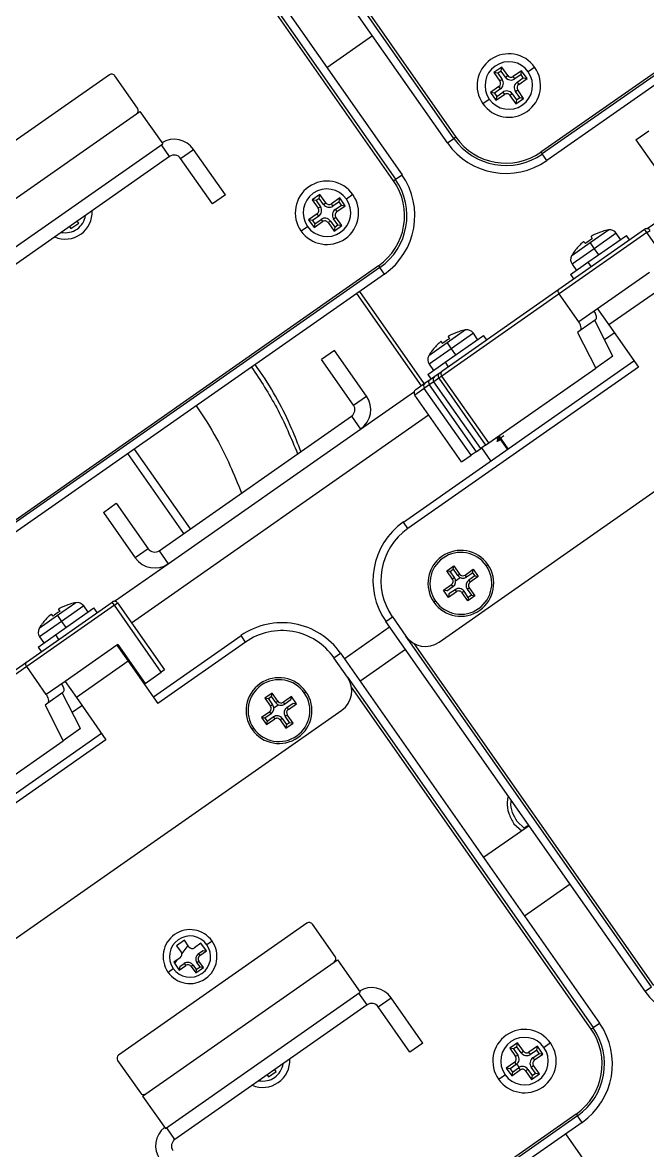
# Model space of a CAD drawing. Header units: millimetres. Extents: x 152904052 to 153933663, y 538271515 to 539240469.
# Drawn here: x 153346509.9 to 153346588.7, y 538942278.5 to 538942420.8 of the extents above; entities that cross this region are included whole.
import ezdxf

# ---------------------------------------------------------------- set-up
doc = ezdxf.new("R2010")
doc.units = ezdxf.units.MM
doc.layers.add('POWR', color=5, linetype='Continuous')

msp = doc.modelspace()

# ---------------------------------------------------------------- linework, layer by layer
at = {"layer": 'POWR', "color": 7}
for p, q in [((153346563.5, 538942405.62), (153346530.81, 538942452.31)), ((153346564.32, 538942406.2), (153346533.35, 538942450.43)), ((153346534.34, 538942449.53), (153346564.57, 538942406.37)), ((153346525.07, 538942448.3), (153346557.77, 538942401.61)), ((153346525.97, 538942445.27), (153346556.95, 538942401.03)), ((153346556.7, 538942400.86), (153346526.48, 538942444.02)), ((153346575.29, 538942404.48), (153346621.98, 538942437.17)), ((153346622.15, 538942436.92), (153346575.46, 538942404.23)), ((153346622.73, 538942436.11), (153346576.03, 538942403.41)), ((153346554.04, 538942419.14), (153346548.3, 538942415.12)), ((153346570.36, 538942415.18), (153346569.37, 538942414.5)), ((153346569.86, 538942414.41), (153346569.37, 538942414.5)), ((153346569.37, 538942414.5), (153346570.12, 538942413.43)), ((153346570.27, 538942414.69), (153346569.86, 538942414.41)), ((153346569.86, 538942414.41), (153346570.41, 538942413.63)), ((153346570.27, 538942414.69), (153346570.36, 538942415.18)), ((153346570.81, 538942413.92), (153346570.27, 538942414.69)), ((153346571.1, 538942414.12), (153346570.36, 538942415.18)), ((153346572.86, 538942414.74), (153346571.8, 538942414)), ((153346572.78, 538942414.25), (153346572.86, 538942414.74)), ((153346573.55, 538942413.76), (153346572.86, 538942414.74)), ((153346574.52, 538942415.17), (153346573.7, 538942414.59)), ((153346520.86, 538942414.22), (153346497.1, 538942397.58)), ((153346524.42, 538942410), (153346521.55, 538942414.1)), ((153346570.41, 538942413.63), (153346570.12, 538942413.43)), ((153346570.81, 538942413.92), (153346571.1, 538942414.12)), ((153346572, 538942413.71), (153346571.8, 538942414)), ((153346572.78, 538942414.25), (153346572, 538942413.71)), ((153346572.28, 538942413.3), (153346573.06, 538942413.84)), ((153346572.28, 538942413.3), (153346572.49, 538942413.01)), ((153346572.49, 538942413.01), (153346573.55, 538942413.76)), ((153346573.06, 538942413.84), (153346572.78, 538942414.25)), ((153346573.06, 538942413.84), (153346573.55, 538942413.76)), ((153346570, 538942412.73), (153346568.93, 538942411.99)), ((153346568.93, 538942411.99), (153346569.62, 538942411.01)), ((153346569.42, 538942411.9), (153346568.93, 538942411.99)), ((153346570.2, 538942412.45), (153346569.42, 538942411.9)), ((153346569.42, 538942411.9), (153346569.71, 538942411.49)), ((153346569.62, 538942411.01), (153346570.68, 538942411.75)), ((153346569.71, 538942411.49), (153346569.62, 538942411.01)), ((153346569.71, 538942411.49), (153346570.48, 538942412.04)), ((153346570.2, 538942412.45), (153346570, 538942412.73)), ((153346570.48, 538942412.04), (153346570.68, 538942411.75)), ((153346571.67, 538942411.83), (153346571.38, 538942411.63)), ((153346571.38, 538942411.63), (153346572.13, 538942410.56)), ((153346571.67, 538942411.83), (153346572.21, 538942411.05)), ((153346572.08, 538942412.11), (153346572.36, 538942412.32)), ((153346572.62, 538942411.34), (153346572.08, 538942412.11)), ((153346573.11, 538942411.25), (153346572.36, 538942412.32)), ((153346567.96, 538942410.58), (153346568.78, 538942411.15)), ((153346572.13, 538942410.56), (153346573.11, 538942411.25)), ((153346572.21, 538942411.05), (153346572.13, 538942410.56)), ((153346572.21, 538942411.05), (153346572.62, 538942411.34)), ((153346572.62, 538942411.34), (153346573.11, 538942411.25)), ((153346500.13, 538942392.38), (153346524.71, 538942409.59)), ((153346524.71, 538942409.59), (153346527.58, 538942405.49)), ((153346563.5, 538942405.62), (153346564.32, 538942406.2)), ((153346564.57, 538942406.37), (153346564.32, 538942406.2)), ((153346587.27, 538942406.03), (153346588.9, 538942407.17)), ((153346587.27, 538942406.03), (153346591.28, 538942400.29)), ((153346503, 538942388.29), (153346527.58, 538942405.49)), ((153346528.45, 538942403.9), (153346527.41, 538942405.38)), ((153346529.84, 538942403.66), (153346531.48, 538942404.81)), ((153346535.49, 538942399.07), (153346531.48, 538942404.81)), ((153346575.29, 538942404.48), (153346575.46, 538942404.23)), ((153346528.45, 538942403.9), (153346504.2, 538942386.93)), ((153346533.85, 538942397.93), (153346529.84, 538942403.66)), ((153346576.03, 538942403.41), (153346575.46, 538942404.23)), ((153346556.95, 538942401.03), (153346557.77, 538942401.61)), ((153346556.7, 538942400.86), (153346556.95, 538942401.03)), ((153346535.49, 538942399.07), (153346533.85, 538942397.93)), ((153346547.42, 538942399.12), (153346546.44, 538942398.44)), ((153346547.33, 538942398.63), (153346547.42, 538942399.12)), ((153346548.17, 538942398.06), (153346547.42, 538942399.12)), ((153346549.93, 538942398.68), (153346548.86, 538942397.94)), ((153346549.84, 538942398.19), (153346549.93, 538942398.68)), ((153346550.61, 538942397.7), (153346549.93, 538942398.68)), ((153346551.58, 538942399.11), (153346550.76, 538942398.53)), ((153346588.68, 538942394.81), (153346595.46, 538942399.56)), ((153346546.93, 538942398.35), (153346546.44, 538942398.44)), ((153346546.44, 538942398.44), (153346547.18, 538942397.37)), ((153346547.33, 538942398.63), (153346546.93, 538942398.35)), ((153346546.93, 538942398.35), (153346547.47, 538942397.57)), ((153346547.47, 538942397.57), (153346547.18, 538942397.37)), ((153346547.88, 538942397.86), (153346547.33, 538942398.63)), ((153346547.88, 538942397.86), (153346548.17, 538942398.06)), ((153346549.06, 538942397.65), (153346548.86, 538942397.94)), ((153346549.84, 538942398.19), (153346549.06, 538942397.65)), ((153346549.35, 538942397.24), (153346550.13, 538942397.78)), ((153346549.35, 538942397.24), (153346549.55, 538942396.95)), ((153346549.55, 538942396.95), (153346550.61, 538942397.7)), ((153346550.13, 538942397.78), (153346549.84, 538942398.19)), ((153346550.13, 538942397.78), (153346550.61, 538942397.7)), ((153346547.06, 538942396.67), (153346545.99, 538942395.93)), ((153346545.99, 538942395.93), (153346546.68, 538942394.95)), ((153346546.48, 538942395.84), (153346545.99, 538942395.93)), ((153346547.26, 538942396.39), (153346546.48, 538942395.84)), ((153346546.48, 538942395.84), (153346546.77, 538942395.43)), ((153346546.77, 538942395.43), (153346547.55, 538942395.98)), ((153346547.26, 538942396.39), (153346547.06, 538942396.67)), ((153346547.55, 538942395.98), (153346547.75, 538942395.69)), ((153346549.14, 538942396.05), (153346549.43, 538942396.26)), ((153346549.68, 538942395.28), (153346549.14, 538942396.05)), ((153346550.17, 538942395.19), (153346549.43, 538942396.26)), ((153346515.83, 538942395.07), (153346516, 538942394.83)), ((153346516, 538942394.83), (153346516.99, 538942395.51)), ((153346516.99, 538942395.51), (153346516.81, 538942395.76)), ((153346545.03, 538942394.52), (153346545.85, 538942395.09)), ((153346546.68, 538942394.95), (153346547.75, 538942395.69)), ((153346546.77, 538942395.43), (153346546.68, 538942394.95)), ((153346548.73, 538942395.77), (153346548.44, 538942395.57)), ((153346548.44, 538942395.57), (153346549.19, 538942394.5)), ((153346548.73, 538942395.77), (153346549.28, 538942394.99)), ((153346549.19, 538942394.5), (153346550.17, 538942395.19)), ((153346549.28, 538942394.99), (153346549.19, 538942394.5)), ((153346549.28, 538942394.99), (153346549.68, 538942395.28)), ((153346549.68, 538942395.28), (153346550.17, 538942395.19)), ((153346577.56, 538942387.15), (153346588.37, 538942394.72)), ((153346583.81, 538942394.63), (153346581.49, 538942393.01)), ((153346583.1, 538942394.48), (153346583.11, 538942394.46)), ((153346588.66, 538942394.31), (153346588.37, 538942394.72)), ((153346588.66, 538942394.31), (153346589.07, 538942394.59)), ((153346588.66, 538942394.31), (153346577.6, 538942386.56)), ((153346581.49, 538942393.01), (153346579.17, 538942391.38)), ((153346580.92, 538942392.92), (153346580.72, 538942393.16)), ((153346581.22, 538942390.56), (153346586.07, 538942393.96)), ((153346581.49, 538942393.01), (153346582.01, 538942392.27)), ((153346581.61, 538942393.79), (153346581.76, 538942393.51)), ((153346584.79, 538942394.22), (153346582.01, 538942392.27)), ((153346585.33, 538942393.44), (153346584.79, 538942394.22)), ((153346586.47, 538942393.39), (153346586.07, 538942393.96)), ((153346594.57, 538942385.87), (153346588.66, 538942394.31)), ((153346582.01, 538942392.27), (153346579.22, 538942390.32)), ((153346579.57, 538942391.98), (153346579.55, 538942391.99)), ((153346582.01, 538942392.27), (153346582.55, 538942391.49)), ((153346508.12, 538942357.44), (153346554.81, 538942390.14)), ((153346554.81, 538942390.14), (153346554.98, 538942389.89)), ((153346579.03, 538942389.03), (153346581.22, 538942390.56)), ((153346579.22, 538942390.32), (153346579.76, 538942389.54)), ((153346581.22, 538942390.56), (153346581.62, 538942389.99)), ((153346554.98, 538942389.89), (153346508.29, 538942357.2)), ((153346555.56, 538942389.07), (153346508.86, 538942356.38)), ((153346555.56, 538942389.07), (153346554.98, 538942389.89)), ((153346579.03, 538942389.03), (153346579.43, 538942388.45)), ((153346588.98, 538942389.28), (153346582.43, 538942384.69)), ((153346552.02, 538942386.6), (153346560.17, 538942374.97)), ((153346560.58, 538942375.25), (153346552.43, 538942386.89)), ((153346577.6, 538942386.56), (153346562.79, 538942376.19)), ((153346562.91, 538942376.89), (153346577.56, 538942387.15)), ((153346580.07, 538942383.04), (153346577.6, 538942386.56)), ((153346590.41, 538942387.23), (153346583.86, 538942382.65)), ((153346582.43, 538942384.69), (153346580.07, 538942383.04)), ((153346582.43, 538942384.69), (153346583.86, 538942382.65)), ((153346582.16, 538942383.28), (153346580.25, 538942381.95)), ((153346584.37, 538942378.73), (153346582.08, 538942383.23)), ((153346565.79, 538942382.02), (153346563.47, 538942380.39)), ((153346566.77, 538942381.6), (153346563.98, 538942379.65)), ((153346565.08, 538942381.86), (153346565.09, 538942381.84)), ((153346567.31, 538942380.82), (153346566.77, 538942381.6)), ((153346580.25, 538942381.95), (153346579.91, 538942381.71)), ((153346579.91, 538942381.71), (153346582.2, 538942377.21)), ((153346583.32, 538942380.8), (153346584.55, 538942381.66)), ((153346583.86, 538942382.65), (153346587.59, 538942377.32)), ((153346563.47, 538942380.39), (153346561.14, 538942378.76)), ((153346562.44, 538942342.62), (153346617.33, 538942381.05)), ((153346562.9, 538942380.3), (153346562.69, 538942380.55)), ((153346563.2, 538942377.94), (153346568.05, 538942381.34)), ((153346563.47, 538942380.39), (153346563.98, 538942379.65)), ((153346563.58, 538942381.17), (153346563.74, 538942380.9)), ((153346568.45, 538942380.77), (153346568.05, 538942381.34)), ((153346549.26, 538942379.41), (153346547.62, 538942378.27)), ((153346553.27, 538942373.68), (153346549.26, 538942379.41)), ((153346563.98, 538942379.65), (153346561.2, 538942377.7)), ((153346561.55, 538942379.36), (153346561.53, 538942379.37)), ((153346563.98, 538942379.65), (153346564.53, 538942378.87)), ((153346584.37, 538942378.73), (153346582.2, 538942377.21)), ((153346551.63, 538942372.53), (153346547.62, 538942378.27)), ((153346557.94, 538942357.78), (153346587.02, 538942378.14)), ((153346587.59, 538942377.32), (153346558.51, 538942356.96)), ((153346561.01, 538942376.41), (153346563.2, 538942377.94)), ((153346561.2, 538942377.7), (153346561.74, 538942376.92)), ((153346563.2, 538942377.94), (153346563.6, 538942377.37)), ((153346561.01, 538942376.41), (153346561.41, 538942375.83)), ((153346561.33, 538942375.78), (153346561.9, 538942376.18)), ((153346562.41, 538942375.92), (153346561.78, 538942375.49)), ((153346561.9, 538942376.18), (153346562.31, 538942376.47)), ((153346562.31, 538942376.47), (153346562.34, 538942376.49)), ((153346562.31, 538942376.47), (153346562.35, 538942376.4)), ((153346562.34, 538942376.49), (153346562.53, 538942376.62)), ((153346562.79, 538942376.19), (153346562.41, 538942375.93)), ((153346562.41, 538942375.93), (153346568.32, 538942367.49)), ((153346562.41, 538942375.93), (153346562.41, 538942375.92)), ((153346562.41, 538942375.92), (153346568.31, 538942367.49)), ((153346562.53, 538942376.62), (153346562.91, 538942376.89)), ((153346568.7, 538942367.76), (153346562.79, 538942376.19)), ((153346568.7, 538942367.76), (153346582.2, 538942377.21)), ((153346560.58, 538942374.65), (153346559.38, 538942373.81)), ((153346559.51, 538942374.5), (153346560.7, 538942375.34)), ((153346561.21, 538942375.08), (153346560.58, 538942374.65)), ((153346566.49, 538942366.21), (153346560.58, 538942374.65)), ((153346560.7, 538942375.34), (153346561.11, 538942375.63)), ((153346561.11, 538942375.63), (153346561.14, 538942375.65)), ((153346561.11, 538942375.63), (153346561.15, 538942375.56)), ((153346561.14, 538942375.65), (153346561.33, 538942375.78)), ((153346561.78, 538942375.49), (153346561.21, 538942375.09)), ((153346561.21, 538942375.09), (153346567.12, 538942366.65)), ((153346561.21, 538942375.09), (153346561.21, 538942375.08)), ((153346561.21, 538942375.08), (153346567.11, 538942366.65)), ((153346567.69, 538942367.05), (153346561.78, 538942375.49)), ((153346551.63, 538942372.53), (153346553.27, 538942373.68)), ((153346552.54, 538942369.5), (153346559.34, 538942374.26)), ((153346565.29, 538942365.37), (153346559.38, 538942373.81)), ((153346523.65, 538942345.06), (153346561.13, 538942371.31)), ((153346527.14, 538942354.16), (153346551.39, 538942371.14)), ((153346551.39, 538942371.14), (153346552.54, 538942369.5)), ((153346528.29, 538942352.52), (153346552.54, 538942369.5)), ((153346568.31, 538942367.49), (153346567.69, 538942367.05)), ((153346568.32, 538942367.49), (153346568.31, 538942367.49)), ((153346568.32, 538942367.49), (153346568.7, 538942367.76)), ((153346569.65, 538942368.42), (153346569.84, 538942368.42)), ((153346569.9, 538942368.59), (153346571.04, 538942366.96)), ((153346569.94, 538942368.01), (153346570.16, 538942368.21)), ((153346570.11, 538942368.13), (153346569.94, 538942368.01)), ((153346569.96, 538942368.64), (153346571.11, 538942367)), ((153346530.25, 538942356.34), (153346523.2, 538942366.42)), ((153346531.07, 538942356.91), (153346524.02, 538942366.99)), ((153346565.29, 538942365.37), (153346566.49, 538942366.21)), ((153346567.11, 538942366.65), (153346566.49, 538942366.21)), ((153346567.12, 538942366.65), (153346567.11, 538942366.65)), ((153346567.12, 538942366.65), (153346567.69, 538942367.05)), ((153346568.99, 538942365.52), (153346567.85, 538942367.16)), ((153346520.1, 538942358.99), (153346521.73, 538942360.14)), ((153346520.1, 538942358.99), (153346524.11, 538942353.26)), ((153346521.73, 538942360.14), (153346525.75, 538942354.41)), ((153346558.51, 538942356.96), (153346557.94, 538942357.78)), ((153346525.75, 538942354.41), (153346524.11, 538942353.26)), ((153346527.14, 538942354.16), (153346528.29, 538942352.52)), ((153346521.51, 538942347.77), (153346528.29, 538942352.52)), ((153346563.42, 538942351.61), (153346564.32, 538942352.24)), ((153346563.85, 538942351.53), (153346564.24, 538942351.81)), ((153346564.24, 538942351.81), (153346564.32, 538942352.24)), ((153346564.24, 538942351.81), (153346564.78, 538942351.04)), ((153346564.32, 538942352.24), (153346565.04, 538942351.21)), ((153346565.73, 538942351.09), (153346566.76, 538942351.81)), ((153346566.68, 538942351.38), (153346566.76, 538942351.81)), ((153346566.76, 538942351.81), (153346567.39, 538942350.91)), ((153346568.38, 538942352.27), (153346568.59, 538942352.42)), ((153346563.85, 538942351.53), (153346563.42, 538942351.61)), ((153346564.13, 538942350.58), (153346563.42, 538942351.61)), ((153346564.39, 538942350.76), (153346563.85, 538942351.53)), ((153346564.39, 538942350.76), (153346564.13, 538942350.58)), ((153346564.53, 538942350.37), (153346565.1, 538942350.77)), ((153346564.78, 538942351.04), (153346565.04, 538942351.21)), ((153346565.91, 538942350.84), (153346565.73, 538942351.09)), ((153346565.91, 538942350.84), (153346566.68, 538942351.38)), ((153346566.96, 538942350.98), (153346566.19, 538942350.44)), ((153346566.19, 538942350.44), (153346566.36, 538942350.19)), ((153346567.39, 538942350.91), (153346566.36, 538942350.19)), ((153346566.68, 538942351.38), (153346566.96, 538942350.98)), ((153346566.96, 538942350.98), (153346567.39, 538942350.91)), ((153346562.99, 538942349.17), (153346564.01, 538942349.89)), ((153346563.62, 538942348.27), (153346562.99, 538942349.17)), ((153346563.42, 538942349.09), (153346562.99, 538942349.17)), ((153346563.42, 538942349.09), (153346564.19, 538942349.63)), ((153346564.64, 538942348.98), (153346563.62, 538942348.27)), ((153346564.47, 538942349.24), (153346563.69, 538942348.7)), ((153346564.19, 538942349.63), (153346564.01, 538942349.89)), ((153346564.47, 538942349.24), (153346564.64, 538942348.98)), ((153346565.59, 538942349.04), (153346565.34, 538942348.86)), ((153346566.06, 538942347.84), (153346565.34, 538942348.86)), ((153346566.13, 538942348.27), (153346565.59, 538942349.04)), ((153346565.99, 538942349.32), (153346566.24, 538942349.49)), ((153346565.99, 538942349.32), (153346566.53, 538942348.54)), ((153346566.24, 538942349.49), (153346566.96, 538942348.47)), ((153346510.39, 538942340.11), (153346521.2, 538942347.68)), ((153346516.64, 538942347.6), (153346514.32, 538942345.97)), ((153346515.93, 538942347.45), (153346515.94, 538942347.43)), ((153346521.49, 538942347.27), (153346521.2, 538942347.68)), ((153346521.49, 538942347.27), (153346521.9, 538942347.56)), ((153346521.9, 538942347.56), (153346527.81, 538942339.12)), ((153346561.99, 538942347.8), (153346561.79, 538942347.66)), ((153346563.69, 538942348.7), (153346563.62, 538942348.27)), ((153346566.96, 538942348.47), (153346566.06, 538942347.84)), ((153346566.13, 538942348.27), (153346566.06, 538942347.84)), ((153346566.53, 538942348.54), (153346566.13, 538942348.27)), ((153346566.53, 538942348.54), (153346566.96, 538942348.47)), ((153346521.49, 538942347.27), (153346510.43, 538942339.53)), ((153346513.75, 538942345.89), (153346513.55, 538942346.13)), ((153346514.05, 538942343.53), (153346518.9, 538942346.93)), ((153346514.43, 538942346.75), (153346514.59, 538942346.48)), ((153346517.62, 538942347.19), (153346514.83, 538942345.24)), ((153346518.16, 538942346.41), (153346517.62, 538942347.19)), ((153346519.3, 538942346.35), (153346518.9, 538942346.93)), ((153346527.4, 538942338.84), (153346521.49, 538942347.27)), ((153346514.32, 538942345.97), (153346512, 538942344.35)), ((153346514.83, 538942345.24), (153346512.05, 538942343.29)), ((153346512.4, 538942344.94), (153346512.38, 538942344.96)), ((153346514.32, 538942345.97), (153346514.83, 538942345.24)), ((153346514.83, 538942345.24), (153346515.38, 538942344.46)), ((153346555.73, 538942345.24), (153346556.55, 538942345.82)), ((153346588.42, 538942298.55), (153346555.73, 538942345.24)), ((153346556.55, 538942345.82), (153346558.27, 538942343.36)), ((153346511.86, 538942341.99), (153346514.05, 538942343.53)), ((153346512.05, 538942343.29), (153346512.59, 538942342.51)), ((153346514.05, 538942343.53), (153346514.45, 538942342.96)), ((153346526.4, 538942335.7), (153346537.46, 538942343.44)), ((153346538.03, 538942342.62), (153346537.46, 538942343.44)), ((153346550.48, 538942340.53), (153346556.21, 538942344.55)), ((153346589.24, 538942299.13), (153346558.27, 538942343.36)), ((153346511.86, 538942341.99), (153346512.26, 538942341.42)), ((153346521.81, 538942342.25), (153346515.26, 538942337.66)), ((153346521.91, 538942342.32), (153346521.81, 538942342.25)), ((153346521.81, 538942342.25), (153346523.24, 538942340.2)), ((153346521.91, 538942342.32), (153346525.35, 538942337.4)), ((153346522.08, 538942342.07), (153346521.98, 538942342)), ((153346522.14, 538942341.99), (153346522.08, 538942341.86)), ((153346538.03, 538942342.62), (153346526.97, 538942334.88)), ((153346552.46, 538942337.71), (153346558.19, 538942341.72)), ((153346559.26, 538942342.46), (153346589.48, 538942299.3)), ((153346549.17, 538942340.65), (153346549.99, 538942341.23)), ((153346550.89, 538942338.2), (153346549.17, 538942340.65)), ((153346549.99, 538942341.23), (153346582.69, 538942294.54)), ((153346510.43, 538942339.53), (153346495.62, 538942329.16)), ((153346495.74, 538942329.85), (153346510.39, 538942340.11)), ((153346512.9, 538942336.01), (153346510.43, 538942339.53)), ((153346523.24, 538942340.2), (153346516.69, 538942335.61)), ((153346523.24, 538942340.2), (153346526.97, 538942334.88)), ((153346527.81, 538942339.12), (153346527.4, 538942338.84)), ((153346515.26, 538942337.66), (153346512.9, 538942336.01)), ((153346515.26, 538942337.66), (153346516.69, 538942335.61)), ((153346525.35, 538942337.4), (153346527.4, 538942338.84)), ((153346550.89, 538942338.2), (153346581.87, 538942293.96)), ((153346514.99, 538942336.25), (153346513.08, 538942334.91)), ((153346517.2, 538942331.7), (153346514.91, 538942336.2)), ((153346525.35, 538942337.4), (153346525.25, 538942337.33)), ((153346541.38, 538942336.18), (153346540.48, 538942335.55)), ((153346541.31, 538942335.75), (153346541.38, 538942336.18)), ((153346542.1, 538942335.15), (153346541.38, 538942336.18)), ((153346545.45, 538942336.21), (153346545.65, 538942336.36)), ((153346581.62, 538942293.79), (153346551.4, 538942336.95)), ((153346513.08, 538942334.91), (153346512.74, 538942334.68)), ((153346512.74, 538942334.68), (153346515.03, 538942330.18)), ((153346516.15, 538942333.77), (153346517.38, 538942334.63)), ((153346516.69, 538942335.61), (153346520.42, 538942330.29)), ((153346540.48, 538942335.55), (153346541.2, 538942334.52)), ((153346540.91, 538942335.47), (153346540.48, 538942335.55)), ((153346541.31, 538942335.75), (153346540.91, 538942335.47)), ((153346540.91, 538942335.47), (153346541.45, 538942334.7)), ((153346541.45, 538942334.7), (153346541.2, 538942334.52)), ((153346541.85, 538942334.98), (153346541.31, 538942335.75)), ((153346541.59, 538942334.31), (153346542.16, 538942334.71)), ((153346541.85, 538942334.98), (153346542.1, 538942335.15)), ((153346543.82, 538942335.75), (153346542.8, 538942335.03)), ((153346542.97, 538942334.78), (153346542.8, 538942335.03)), ((153346543.74, 538942335.32), (153346542.97, 538942334.78)), ((153346543.25, 538942334.38), (153346544.02, 538942334.92)), ((153346543.43, 538942334.13), (153346544.45, 538942334.85)), ((153346543.74, 538942335.32), (153346543.82, 538942335.75)), ((153346544.45, 538942334.85), (153346543.82, 538942335.75)), ((153346544.02, 538942334.92), (153346544.45, 538942334.85)), ((153346495.27, 538942295.59), (153346550.16, 538942334.02)), ((153346541.08, 538942333.83), (153346540.05, 538942333.11)), ((153346541.25, 538942333.57), (153346540.48, 538942333.03)), ((153346540.76, 538942332.64), (153346541.53, 538942333.18)), ((153346541.25, 538942333.57), (153346541.08, 538942333.83)), ((153346541.53, 538942333.18), (153346541.71, 538942332.92)), ((153346543.05, 538942333.26), (153346543.3, 538942333.43)), ((153346543.59, 538942332.48), (153346543.05, 538942333.26)), ((153346543.25, 538942334.38), (153346543.43, 538942334.13)), ((153346544.02, 538942332.41), (153346543.3, 538942333.43)), ((153346540.05, 538942333.11), (153346540.68, 538942332.21)), ((153346540.48, 538942333.03), (153346540.05, 538942333.11)), ((153346540.48, 538942333.03), (153346540.76, 538942332.64)), ((153346540.68, 538942332.21), (153346541.71, 538942332.92)), ((153346540.76, 538942332.64), (153346540.68, 538942332.21)), ((153346542.65, 538942332.98), (153346542.4, 538942332.8)), ((153346542.4, 538942332.8), (153346543.12, 538942331.78)), ((153346542.65, 538942332.98), (153346543.2, 538942332.21)), ((153346543.12, 538942331.78), (153346544.02, 538942332.41)), ((153346543.2, 538942332.21), (153346543.12, 538942331.78)), ((153346543.2, 538942332.21), (153346543.59, 538942332.48)), ((153346543.59, 538942332.48), (153346544.02, 538942332.41)), ((153346490.77, 538942310.74), (153346519.85, 538942331.11)), ((153346517.2, 538942331.7), (153346515.03, 538942330.18)), ((153346539.06, 538942331.74), (153346538.85, 538942331.6)), ((153346520.42, 538942330.29), (153346491.34, 538942309.93)), ((153346501.53, 538942320.72), (153346515.03, 538942330.18)), ((153346573.79, 538942319.44), (153346568.06, 538942315.43)), ((153346571.88, 538942319.69), (153346572.88, 538942318.8)), ((153346573.17, 538942319.12), (153346572.29, 538942319.98)), ((153346578.96, 538942312.07), (153346573.22, 538942308.05)), ((153346545.78, 538942307.15), (153346522.02, 538942290.51)), ((153346549.34, 538942302.93), (153346546.47, 538942307.03)), ((153346530.32, 538942304.99), (153346529.34, 538942304.3)), ((153346530.89, 538942304.17), (153346530.32, 538942304.99)), ((153346533.82, 538942304.88), (153346533.16, 538942304.42)), ((153346529.34, 538942304.3), (153346529.91, 538942303.48)), ((153346530.77, 538942304.34), (153346529.99, 538942303.31)), ((153346532.41, 538942304.62), (153346531.59, 538942304.05)), ((153346532.1, 538942303.32), (153346532.67, 538942303.72)), ((153346532.1, 538942303.32), (153346532.28, 538942303.07)), ((153346532.28, 538942303.07), (153346533.1, 538942303.64)), ((153346533.1, 538942303.64), (153346532.41, 538942304.62)), ((153346532.67, 538942303.72), (153346533.1, 538942303.64)), ((153346525.05, 538942285.31), (153346549.63, 538942302.52)), ((153346529.79, 538942302.79), (153346528.97, 538942302.21)), ((153346528.97, 538942302.21), (153346529.66, 538942301.23)), ((153346529.37, 538942302.5), (153346529.06, 538942302.08)), ((153346529.73, 538942301.66), (153346530.3, 538942302.06)), ((153346530.3, 538942302.06), (153346530.48, 538942301.8)), ((153346531.42, 538942301.86), (153346531.17, 538942301.68)), ((153346531.42, 538942301.86), (153346531.82, 538942301.29)), ((153346531.9, 538942302.19), (153346532.15, 538942302.37)), ((153346532.3, 538942301.63), (153346531.9, 538942302.19)), ((153346532.73, 538942301.55), (153346532.15, 538942302.37)), ((153346549.63, 538942302.52), (153346552.5, 538942298.42)), ((153346528.25, 538942300.98), (153346528.9, 538942301.44)), ((153346529.66, 538942301.23), (153346530.48, 538942301.8)), ((153346529.73, 538942301.66), (153346529.66, 538942301.23)), ((153346531.17, 538942301.68), (153346531.74, 538942300.86)), ((153346531.74, 538942300.86), (153346532.73, 538942301.55)), ((153346531.82, 538942301.29), (153346531.74, 538942300.86)), ((153346531.82, 538942301.29), (153346532.3, 538942301.63)), ((153346532.3, 538942301.63), (153346532.73, 538942301.55)), ((153346588.42, 538942298.55), (153346589.24, 538942299.13)), ((153346527.92, 538942281.22), (153346552.5, 538942298.42)), ((153346553.37, 538942296.83), (153346552.33, 538942298.31)), ((153346554.76, 538942296.59), (153346556.4, 538942297.74)), ((153346560.41, 538942292), (153346556.4, 538942297.74)), ((153346553.37, 538942296.83), (153346529.12, 538942279.86)), ((153346558.77, 538942290.86), (153346554.76, 538942296.59)), ((153346581.62, 538942293.79), (153346581.87, 538942293.96)), ((153346581.87, 538942293.96), (153346582.69, 538942294.54)), ((153346560.41, 538942292), (153346558.77, 538942290.86)), ((153346572.34, 538942292.05), (153346571.36, 538942291.36)), ((153346572.25, 538942291.56), (153346572.34, 538942292.05)), ((153346573.08, 538942290.99), (153346572.34, 538942292.05)), ((153346576.5, 538942292.04), (153346575.68, 538942291.46)), ((153346571.36, 538942291.36), (153346572.1, 538942290.3)), ((153346571.85, 538942291.28), (153346571.36, 538942291.36)), ((153346572.25, 538942291.56), (153346571.85, 538942291.28)), ((153346571.85, 538942291.28), (153346572.39, 538942290.5)), ((153346572.39, 538942290.5), (153346572.1, 538942290.3)), ((153346572.8, 538942290.79), (153346572.25, 538942291.56)), ((153346572.8, 538942290.79), (153346573.08, 538942290.99)), ((153346574.85, 538942291.61), (153346573.78, 538942290.87)), ((153346573.98, 538942290.58), (153346573.78, 538942290.87)), ((153346574.76, 538942291.12), (153346573.98, 538942290.58)), ((153346574.27, 538942290.17), (153346575.05, 538942290.71)), ((153346574.47, 538942289.88), (153346575.53, 538942290.63)), ((153346574.76, 538942291.12), (153346574.85, 538942291.61)), ((153346575.05, 538942290.71), (153346574.76, 538942291.12)), ((153346575.53, 538942290.63), (153346574.85, 538942291.61)), ((153346575.05, 538942290.71), (153346575.53, 538942290.63)), ((153346521.9, 538942289.82), (153346524.77, 538942285.72)), ((153346571.98, 538942289.6), (153346570.91, 538942288.86)), ((153346572.18, 538942289.32), (153346571.4, 538942288.77)), ((153346572.18, 538942289.32), (153346571.98, 538942289.6)), ((153346572.55, 538942288.96), (153346572.26, 538942289.38)), ((153346574.06, 538942288.98), (153346574.35, 538942289.19)), ((153346574.27, 538942290.17), (153346574.47, 538942289.88)), ((153346575.09, 538942288.12), (153346574.35, 538942289.19)), ((153346540.75, 538942288), (153346540.92, 538942287.76)), ((153346540.92, 538942287.76), (153346541.91, 538942288.44)), ((153346541.91, 538942288.44), (153346541.73, 538942288.69)), ((153346569.95, 538942287.45), (153346570.77, 538942288.02)), ((153346570.91, 538942288.86), (153346571.6, 538942287.87)), ((153346571.4, 538942288.77), (153346570.91, 538942288.86)), ((153346571.4, 538942288.77), (153346571.69, 538942288.36)), ((153346571.6, 538942287.87), (153346572.67, 538942288.62)), ((153346571.69, 538942288.36), (153346571.6, 538942287.87)), ((153346571.69, 538942288.36), (153346572.47, 538942288.91)), ((153346572.47, 538942288.91), (153346572.67, 538942288.62)), ((153346573.65, 538942288.7), (153346573.36, 538942288.5)), ((153346573.36, 538942288.5), (153346574.11, 538942287.43)), ((153346573.65, 538942288.7), (153346574.2, 538942287.92)), ((153346574.6, 538942288.21), (153346574.06, 538942288.98)), ((153346574.11, 538942287.43), (153346575.09, 538942288.12)), ((153346574.2, 538942287.92), (153346574.11, 538942287.43)), ((153346574.2, 538942287.92), (153346574.6, 538942288.21)), ((153346574.6, 538942288.21), (153346575.09, 538942288.12)), ((153346525.05, 538942285.31), (153346527.92, 538942281.22)), ((153346533.04, 538942250.37), (153346579.73, 538942283.07)), ((153346579.9, 538942282.82), (153346533.21, 538942250.13)), ((153346580.48, 538942282), (153346533.78, 538942249.31)), ((153346579.73, 538942283.07), (153346579.9, 538942282.82)), ((153346580.48, 538942282), (153346579.9, 538942282.82)), ((153346529.12, 538942279.86), (153346528.09, 538942281.33)), ((153346585.02, 538942271.15), (153346578.43, 538942280.57))]:
    msp.add_line(p, q, dxfattribs=at)
for centre, radius, start, end in [((153346571.24, 538942412.87), 4, 35, 215), ((153346571.24, 538942412.87), 3, 35, 215), ((153346571.24, 538942412.87), 4, 215, 35), ((153346571.24, 538942412.87), 3, 215, 35), ((153346521.14, 538942413.81), 0.5, 35, 125), ((153346569.71, 538942413.14), 0.5, 305, 35), ((153346569.71, 538942413.14), 0.851, 305, 35), ((153346571.51, 538942414.41), 0.851, 215, 305), ((153346571.51, 538942414.41), 0.5, 215, 305), ((153346572.77, 538942412.6), 0.851, 125, 215), ((153346572.77, 538942412.6), 0.5, 125, 215), ((153346570.97, 538942411.34), 0.851, 35, 125), ((153346570.97, 538942411.34), 0.5, 35, 125), ((153346524.01, 538942409.71), 0.5, 305, 35), ((153346529.02, 538942403.09), 3, 35, 121.1774), ((153346570.87, 538942410.78), 8, 215, 305), ((153346570.87, 538942410.78), 7.7, 215, 305), ((153346570.87, 538942410.78), 9, 215, 305), ((153346529.02, 538942403.09), 1, 35, 125), ((153346550.39, 538942396.44), 9, 305, 35), ((153346548.3, 538942396.81), 4, 35, 215), ((153346550.39, 538942396.44), 7.7, 305, 35), ((153346550.39, 538942396.44), 8, 305, 35), ((153346548.3, 538942396.81), 4, 215, 35), ((153346548.3, 538942396.81), 3, 35, 215), ((153346548.3, 538942396.81), 3, 215, 35), ((153346546.77, 538942397.08), 0.5, 305, 35), ((153346546.77, 538942397.08), 0.851, 305, 35), ((153346548.57, 538942398.35), 0.851, 215, 305), ((153346548.57, 538942398.35), 0.5, 215, 305), ((153346549.84, 538942396.54), 0.851, 125, 215), ((153346515.29, 538942396.89), 3.4, 246.9657, 3.0343), ((153346515.29, 538942396.89), 2.6, 258.8131, 351.1869), ((153346548.03, 538942395.28), 0.851, 35, 125), ((153346549.84, 538942396.54), 0.5, 125, 215), ((153346548.03, 538942395.28), 0.5, 35, 125), ((153346584.87, 538942388.18), 6.52, 105.6083, 117.5152), ((153346584.84, 538942388.22), 6.5, 99.1279, 105.5214), ((153346583.97, 538942393.65), 1, 35, 99.1279), ((153346588.66, 538942394.31), 0.5, 35, 125), ((153346584.87, 538942388.18), 6.52, 132.4848, 144.3917), ((153346584.95, 538942388.06), 6.32, 120.3185, 129.6814), ((153346584.84, 538942388.22), 6.5, 144.4786, 150.8721), ((153346580.04, 538942390.89), 1, 150.8721, 215), ((153346566.85, 538942375.56), 6.52, 105.6083, 117.5152), ((153346566.82, 538942375.6), 6.5, 99.1279, 105.5214), ((153346565.95, 538942381.03), 1, 35, 99.1279), ((153346566.85, 538942375.56), 6.52, 132.4848, 144.3917), ((153346566.93, 538942375.44), 6.32, 120.3185, 129.6814), ((153346562.02, 538942378.27), 1, 150.8721, 215), ((153346566.82, 538942375.6), 6.5, 144.4786, 150.8721), ((153346562.19, 538942375.77), 0.499, 125.07, 215.0698), ((153346562.82, 538942376.21), 0.5, 125, 215), ((153346562.82, 538942376.21), 0.499, 125.07, 215.0698), ((153346562.3, 538942376.39), 0.103, 37.4159, 66.5165), ((153346560.99, 538942374.93), 0.499, 125.07, 215.0698), ((153346561.62, 538942375.37), 0.5, 125, 215), ((153346561.62, 538942375.37), 0.499, 125.07, 215.0698), ((153346561.1, 538942375.55), 0.103, 37.4159, 66.5165), ((153346550.82, 538942371.96), 3, 305, 35), ((153346550.82, 538942371.96), 1, 305, 35), ((153346563.1, 538942350.41), 9, 125, 215), ((153346563.1, 538942350.41), 8, 125, 215), ((153346526.57, 538942354.98), 3, 215, 305), ((153346526.57, 538942354.98), 1, 215, 305), ((153346565.19, 538942350.04), 4.15, 35, 215), ((153346565.19, 538942350.04), 3.9, 35, 215), ((153346565.19, 538942350.04), 4.15, 215, 35), ((153346565.19, 538942350.04), 3.9, 215, 35), ((153346563.73, 538942350.3), 0.5, 305, 35), ((153346563.73, 538942350.3), 0.807, 305, 35), ((153346565.45, 538942351.5), 0.807, 215, 305), ((153346565.45, 538942351.5), 0.5, 215, 305), ((153346566.65, 538942349.78), 0.807, 125, 215), ((153346564.93, 538942348.58), 0.807, 35, 125), ((153346564.93, 538942348.58), 0.5, 35, 125), ((153346566.65, 538942349.78), 0.5, 125, 215), ((153346517.7, 538942341.15), 6.52, 105.6083, 117.5152), ((153346517.67, 538942341.18), 6.5, 99.1279, 105.5214), ((153346516.8, 538942346.61), 1, 35, 99.1279), ((153346521.49, 538942347.27), 0.5, 35, 125), ((153346517.78, 538942341.03), 6.32, 120.3185, 129.6814), ((153346517.67, 538942341.18), 6.5, 144.4786, 150.8721), ((153346517.7, 538942341.15), 6.52, 132.4848, 144.3917), ((153346542.62, 538942336.07), 9, 35, 125), ((153346512.87, 538942343.86), 1, 150.8721, 215), ((153346542.62, 538942336.07), 8, 35, 125), ((153346560.72, 538942345.08), 3, 215, 305), ((153346542.25, 538942333.98), 4.15, 35, 215), ((153346542.25, 538942333.98), 3.9, 35, 215), ((153346548.44, 538942336.48), 3, 305, 35), ((153346542.25, 538942333.98), 4.15, 215, 35), ((153346542.25, 538942333.98), 3.9, 215, 35), ((153346540.79, 538942334.24), 0.807, 305, 35), ((153346542.51, 538942335.44), 0.807, 215, 305), ((153346542.51, 538942335.44), 0.5, 215, 305), ((153346540.79, 538942334.24), 0.5, 305, 35), ((153346541.99, 538942332.51), 0.807, 35, 125), ((153346543.71, 538942333.72), 0.807, 125, 215), ((153346543.71, 538942333.72), 0.5, 125, 215), ((153346541.99, 538942332.51), 0.5, 35, 125), ((153346531.03, 538942302.93), 3.4, 35, 215), ((153346546.06, 538942306.74), 0.5, 35, 125), ((153346531.03, 538942302.93), 3.4, 215, 35), ((153346531.03, 538942302.93), 2.6, 35, 215), ((153346531.03, 538942302.93), 2.6, 215, 35), ((153346529.5, 538942303.2), 0.5, 305, 35), ((153346531.3, 538942304.46), 0.5, 215, 305), ((153346532.56, 538942302.66), 0.807, 125, 215), ((153346530.76, 538942301.39), 0.807, 35, 125), ((153346530.76, 538942301.39), 0.5, 35, 125), ((153346532.56, 538942302.66), 0.5, 125, 215), ((153346548.93, 538942302.64), 0.5, 305, 35), ((153346553.94, 538942296.02), 3, 35, 121.1774), ((153346595.79, 538942303.71), 9, 215, 305), ((153346553.94, 538942296.02), 1, 35, 125), ((153346573.22, 538942289.74), 4, 35, 215), ((153346575.31, 538942289.37), 7.7, 305, 35), ((153346575.31, 538942289.37), 8, 305, 35), ((153346575.31, 538942289.37), 9, 305, 35), ((153346573.22, 538942289.74), 4, 215, 35), ((153346573.22, 538942289.74), 3, 35, 215), ((153346522.31, 538942290.1), 0.5, 125, 215), ((153346573.22, 538942289.74), 3, 215, 35), ((153346571.69, 538942290.01), 0.851, 305, 35), ((153346573.49, 538942291.28), 0.851, 215, 305), ((153346573.49, 538942291.28), 0.5, 215, 305), ((153346540.21, 538942289.82), 3.4, 246.9657, 3.0343), ((153346540.21, 538942289.82), 2.6, 258.8131, 351.1869), ((153346571.69, 538942290.01), 0.5, 305, 35), ((153346572.95, 538942288.21), 0.851, 35, 125), ((153346574.76, 538942289.47), 0.851, 125, 215), ((153346574.76, 538942289.47), 0.5, 125, 215), ((153346572.95, 538942288.21), 0.5, 35, 125), ((153346525.18, 538942286.01), 0.5, 215, 305), ((153346529.69, 538942279.04), 3, 128.8226, 215), ((153346529.69, 538942279.04), 1, 125, 215)]:
    msp.add_arc(centre, radius, start, end, dxfattribs=at)
for points, knots in [([(153346580.72, 538942393.16), (153346580.71, 538942393.17), (153346580.7, 538942393.17), (153346580.64, 538942393.13), (153346580.55, 538942393.07), (153346580.49, 538942393.02), (153346580.46, 538942392.99)], [0, 0, 0, 0, 0.250648, 0.499754, 0.7491, 1, 1, 1, 1]), ([(153346580.46, 538942392.99), (153346580.49, 538942393.02), (153346580.55, 538942393.07), (153346580.64, 538942393.13), (153346580.7, 538942393.17), (153346580.71, 538942393.17), (153346580.72, 538942393.16)], [0, 0, 0, 0, 0.250648, 0.499754, 0.7491, 1, 1, 1, 1]), ([(153346581.86, 538942393.96), (153346581.82, 538942393.94), (153346581.75, 538942393.91), (153346581.67, 538942393.85), (153346581.61, 538942393.81), (153346581.61, 538942393.79), (153346581.61, 538942393.79)], [0, 0, 0, 0, 0.250648, 0.499754, 0.7491, 1, 1, 1, 1]), ([(153346577.6, 538942386.56), (153346577.58, 538942386.6), (153346577.52, 538942386.69), (153346577.48, 538942386.82), (153346577.46, 538942386.96), (153346577.49, 538942387.07), (153346577.54, 538942387.12), (153346577.56, 538942387.15)], [0, 0, 0, 0, 0.163518, 0.344285, 0.539301, 0.775308, 1, 1, 1, 1]), ([(153346580.25, 538942381.95), (153346580.29, 538942382), (153346580.39, 538942382.11), (153346580.37, 538942382.42), (153346580.25, 538942382.75), (153346580.13, 538942382.95), (153346580.07, 538942383.04)], [0, 0, 0, 0, 0.273241, 0.566326, 0.792171, 1, 1, 1, 1]), ([(153346581.98, 538942384.38), (153346582.03, 538942384.3), (153346582.13, 538942384.14), (153346582.24, 538942383.88), (153346582.29, 538942383.63), (153346582.27, 538942383.4), (153346582.2, 538942383.32), (153346582.16, 538942383.28)], [0, 0, 0, 0, 0.174736, 0.363548, 0.559692, 0.78787, 1, 1, 1, 1]), ([(153346562.69, 538942380.55), (153346562.69, 538942380.55), (153346562.67, 538942380.55), (153346562.61, 538942380.51), (153346562.53, 538942380.45), (153346562.47, 538942380.4), (153346562.44, 538942380.37)], [0, 0, 0, 0, 0.2506482, 0.4997541, 0.7490998, 1, 1, 1, 1]), ([(153346562.44, 538942380.37), (153346562.47, 538942380.4), (153346562.53, 538942380.45), (153346562.61, 538942380.51), (153346562.67, 538942380.55), (153346562.69, 538942380.55), (153346562.69, 538942380.55)], [0, 0, 0, 0, 0.2506482, 0.4997541, 0.7490998, 1, 1, 1, 1]), ([(153346563.84, 538942381.35), (153346563.8, 538942381.33), (153346563.73, 538942381.29), (153346563.64, 538942381.23), (153346563.59, 538942381.19), (153346563.59, 538942381.18), (153346563.58, 538942381.17)], [0, 0, 0, 0, 0.2506482, 0.4997541, 0.7490998, 1, 1, 1, 1]), ([(153346538.8, 538942377.34), (153346539.9, 538942375.65), (153346542.18, 538942372.18), (153346543.78, 538942368.35), (153346544.6, 538942366.39)], [0, 0, 0, 0, 0.486403, 1, 1, 1, 1]), ([(153346545.02, 538942366.68), (153346544.65, 538942367.63), (153346543.27, 538942371.11), (153346541.3, 538942374.8), (153346539.47, 538942377.33), (153346539.24, 538942377.65)], [0, 0, 0, 0, 0.246054, 0.905425, 1, 1, 1, 1]), ([(153346562.79, 538942376.19), (153346562.77, 538942376.23), (153346562.72, 538942376.32), (153346562.69, 538942376.47), (153346562.71, 538942376.62), (153346562.78, 538942376.78), (153346562.87, 538942376.85), (153346562.91, 538942376.89)], [0, 0, 0, 0, 0.1749276, 0.3638802, 0.560047, 0.7880913, 1, 1, 1, 1]), ([(153346559.51, 538942374.5), (153346559.45, 538942374.46), (153346559.34, 538942374.36), (153346559.28, 538942374.15), (153346559.3, 538942373.96), (153346559.36, 538942373.86), (153346559.38, 538942373.81)], [0, 0, 0, 0, 0.270336, 0.562527, 0.789797, 1, 1, 1, 1]), ([(153346531.82, 538942372.45), (153346532.71, 538942371.09), (153346534.99, 538942367.62), (153346536.57, 538942363.77), (153346537.53, 538942361.43)], [0, 0, 0, 0, 0.3914659, 1, 1, 1, 1]), ([(153346569.94, 538942368.01), (153346569.86, 538942367.98), (153346569.7, 538942367.9), (153346569.77, 538942367.99), (153346570.04, 538942368.24), (153346570.41, 538942368.54), (153346570.6, 538942368.69)], [0, 0, 0, 0, 0.2408483, 0.4765718, 0.7214915, 1, 1, 1, 1]), ([(153346569.89, 538942368.36), (153346569.86, 538942368.29), (153346569.82, 538942368.15), (153346569.77, 538942368.02), (153346569.74, 538942367.95)], [0, 0, 0, 0, 0.499894, 1, 1, 1, 1]), ([(153346570.16, 538942368.57), (153346570.07, 538942368.52), (153346569.9, 538942368.43), (153346569.82, 538942368.41), (153346569.84, 538942368.44), (153346569.85, 538942368.45)], [0, 0, 0, 0, 0.402272, 0.802406, 1, 1, 1, 1]), ([(153346513.55, 538942346.13), (153346513.54, 538942346.13), (153346513.52, 538942346.13), (153346513.46, 538942346.1), (153346513.38, 538942346.04), (153346513.32, 538942345.98), (153346513.29, 538942345.96)], [0, 0, 0, 0, 0.250648, 0.499754, 0.7491, 1, 1, 1, 1]), ([(153346513.29, 538942345.96), (153346513.32, 538942345.98), (153346513.38, 538942346.04), (153346513.46, 538942346.1), (153346513.52, 538942346.13), (153346513.54, 538942346.13), (153346513.55, 538942346.13)], [0, 0, 0, 0, 0.250648, 0.499754, 0.7491, 1, 1, 1, 1]), ([(153346514.69, 538942346.93), (153346514.65, 538942346.91), (153346514.58, 538942346.87), (153346514.49, 538942346.82), (153346514.44, 538942346.77), (153346514.44, 538942346.76), (153346514.43, 538942346.75)], [0, 0, 0, 0, 0.250648, 0.499754, 0.7491, 1, 1, 1, 1]), ([(153346510.43, 538942339.53), (153346510.41, 538942339.57), (153346510.35, 538942339.65), (153346510.31, 538942339.79), (153346510.29, 538942339.92), (153346510.32, 538942340.04), (153346510.37, 538942340.09), (153346510.39, 538942340.11)], [0, 0, 0, 0, 0.163518, 0.344285, 0.539301, 0.775308, 1, 1, 1, 1]), ([(153346514.81, 538942337.35), (153346514.86, 538942337.27), (153346514.96, 538942337.11), (153346515.07, 538942336.85), (153346515.12, 538942336.59), (153346515.1, 538942336.37), (153346515.03, 538942336.29), (153346514.99, 538942336.25)], [0, 0, 0, 0, 0.174736, 0.363548, 0.559692, 0.78787, 1, 1, 1, 1]), ([(153346513.08, 538942334.91), (153346513.12, 538942334.97), (153346513.22, 538942335.08), (153346513.2, 538942335.39), (153346513.08, 538942335.72), (153346512.96, 538942335.91), (153346512.9, 538942336.01)], [0, 0, 0, 0, 0.273241, 0.566326, 0.792171, 1, 1, 1, 1]), ([(153346571.16, 538942323.2), (153346571.11, 538942322.96), (153346570.94, 538942322.23), (153346571.16, 538942320.97), (153346571.64, 538942320.11), (153346571.88, 538942319.69)], [0, 0, 0, 0, 0.198437, 0.60934, 1, 1, 1, 1]), ([(153346572.29, 538942319.98), (153346572.08, 538942320.35), (153346571.65, 538942321.12), (153346571.45, 538942322.08), (153346571.55, 538942322.58), (153346571.56, 538942322.63)], [0, 0, 0, 0, 0.459005, 0.941794, 1, 1, 1, 1]), ([(153346573.74, 538942319.52), (153346573.7, 538942319.5), (153346573.58, 538942319.41), (153346573.34, 538942319.25), (153346573.17, 538942319.12)], [0, 0, 0, 0, 0.259781, 1, 1, 1, 1])]:
    msp.add_open_spline(points, degree=3, knots=knots, dxfattribs=at)

doc.saveas('drawing.dxf')
